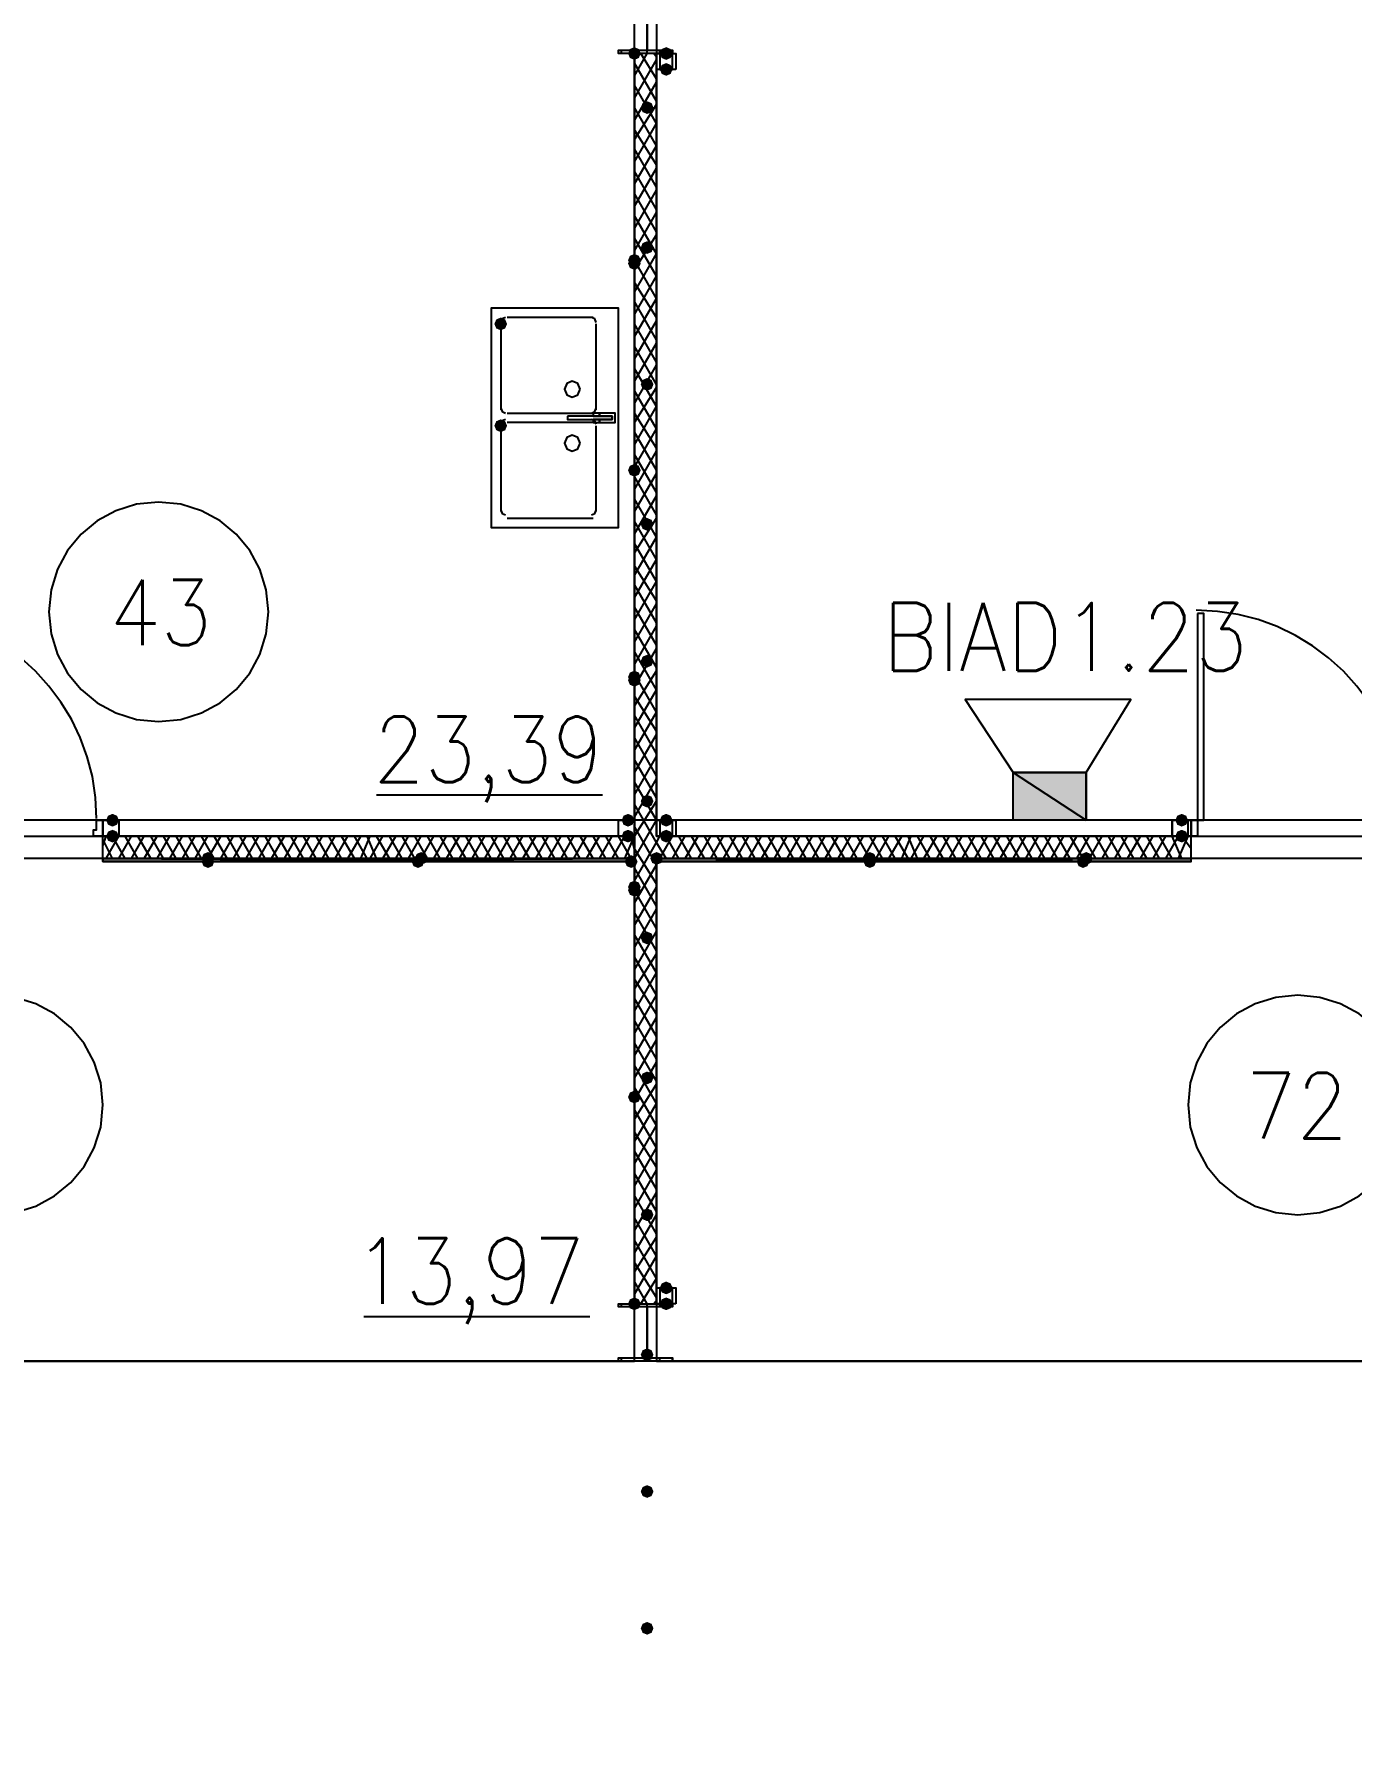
# Model space of a CAD drawing. Header units: millimetres. Extents: x 0 to 420, y 0 to 297.
# Drawn here: x 265.15 to 282.68, y 162.6 to 185.5 of the extents above; entities that cross this region are included whole.
import ezdxf

# ---------------------------------------------------------------- set-up
doc = ezdxf.new("R2010")
doc.units = ezdxf.units.MM
doc.layers.get('0').update_dxf_attribs({"linetype": 'CONTINUOUS'})
doc.styles.get("Standard").update_dxf_attribs({"font": 'STANDARD'})

msp = doc.modelspace()

# ---------------------------------------------------------------- hatches: boundary and pattern name
at = {"true_color": 0x0000fe}
for points in [[(273.219333, 185.250667), (273.194462, 185.190871), (273.134667, 185.166), (273.074871, 185.190871), (273.05, 185.250667), (273.074871, 185.310462), (273.134667, 185.335333), (273.194462, 185.310463)], [(273.219333, 182.499), (273.194462, 182.439204), (273.134667, 182.414333), (273.074871, 182.439204), (273.05, 182.499), (273.074871, 182.558796), (273.134667, 182.583667), (273.194462, 182.558796)], [(273.219333, 182.456667), (273.194462, 182.396871), (273.134667, 182.372), (273.074871, 182.396871), (273.05, 182.456667), (273.074871, 182.516462), (273.134667, 182.541333), (273.194462, 182.516463)], [(273.219333, 179.705), (273.194462, 179.645204), (273.134667, 179.620333), (273.074871, 179.645204), (273.05, 179.705), (273.074871, 179.764796), (273.134667, 179.789667), (273.194462, 179.764796)], [(273.219333, 179.705), (273.194462, 179.645204), (273.134667, 179.620333), (273.074871, 179.645204), (273.05, 179.705), (273.074871, 179.764796), (273.134667, 179.789667), (273.194462, 179.764796)], [(273.219333, 176.953333), (273.194462, 176.893537), (273.134667, 176.868667), (273.074871, 176.893537), (273.05, 176.953333), (273.074871, 177.013129), (273.134667, 177.038), (273.194462, 177.013129)], [(273.219333, 176.911), (273.194462, 176.851204), (273.134667, 176.826333), (273.074871, 176.851204), (273.05, 176.911), (273.074871, 176.970796), (273.134667, 176.995667), (273.194462, 176.970796)], [(267.546667, 174.540333), (267.521796, 174.480537), (267.462, 174.455667), (267.402204, 174.480537), (267.377333, 174.540333), (267.402204, 174.600129), (267.462, 174.625), (267.521796, 174.600129)], [(267.546667, 174.498), (267.521796, 174.438204), (267.462, 174.413333), (267.402204, 174.438204), (267.377333, 174.498), (267.402204, 174.557796), (267.462, 174.582667), (267.521796, 174.557796)], [(270.340667, 174.498), (270.315796, 174.438204), (270.256, 174.413333), (270.196204, 174.438204), (270.171333, 174.498), (270.196204, 174.557796), (270.256, 174.582667), (270.315796, 174.557796)], [(270.383, 174.540333), (270.358129, 174.480537), (270.298333, 174.455667), (270.238538, 174.480537), (270.213667, 174.540333), (270.238537, 174.600129), (270.298333, 174.625), (270.358129, 174.600129)], [(273.177, 174.498), (273.152129, 174.438204), (273.092333, 174.413333), (273.032537, 174.438204), (273.007667, 174.498), (273.032537, 174.557796), (273.092333, 174.582667), (273.152129, 174.557796)], [(273.177, 174.498), (273.152129, 174.438204), (273.092333, 174.413333), (273.032537, 174.438204), (273.007667, 174.498), (273.032537, 174.557796), (273.092333, 174.582667), (273.152129, 174.557796)], [(273.515667, 174.540333), (273.490796, 174.480537), (273.431, 174.455667), (273.371204, 174.480537), (273.346333, 174.540333), (273.371204, 174.600129), (273.431, 174.625), (273.490796, 174.600129)], [(273.515667, 174.540333), (273.490796, 174.480537), (273.431, 174.455667), (273.371204, 174.480537), (273.346333, 174.540333), (273.371204, 174.600129), (273.431, 174.625), (273.490796, 174.600129)], [(276.352, 174.540333), (276.327129, 174.480537), (276.267333, 174.455667), (276.207538, 174.480537), (276.182667, 174.540333), (276.207537, 174.600129), (276.267333, 174.625), (276.327129, 174.600129)], [(276.352, 174.498), (276.327129, 174.438204), (276.267333, 174.413333), (276.207538, 174.438204), (276.182667, 174.498), (276.207537, 174.557796), (276.267333, 174.582667), (276.327129, 174.557796)], [(279.188333, 174.498), (279.163462, 174.438204), (279.103667, 174.413333), (279.043871, 174.438204), (279.019, 174.498), (279.043871, 174.557796), (279.103667, 174.582667), (279.163462, 174.557796)], [(279.230667, 174.540333), (279.205796, 174.480537), (279.146, 174.455667), (279.086204, 174.480537), (279.061333, 174.540333), (279.086204, 174.600129), (279.146, 174.625), (279.205796, 174.600129)], [(273.219333, 174.159333), (273.194462, 174.099538), (273.134667, 174.074667), (273.074871, 174.099538), (273.05, 174.159333), (273.074871, 174.219129), (273.134667, 174.244), (273.194462, 174.219129)], [(273.219333, 174.117), (273.194462, 174.057204), (273.134667, 174.032333), (273.074871, 174.057204), (273.05, 174.117), (273.074871, 174.176796), (273.134667, 174.201667), (273.194462, 174.176796)], [(273.219333, 171.365333), (273.194462, 171.305537), (273.134667, 171.280667), (273.074871, 171.305537), (273.05, 171.365333), (273.074871, 171.425129), (273.134667, 171.45), (273.194462, 171.425129)], [(273.219333, 171.365333), (273.194462, 171.305537), (273.134667, 171.280667), (273.074871, 171.305537), (273.05, 171.365333), (273.074871, 171.425129), (273.134667, 171.45), (273.194462, 171.425129)], [(273.219333, 168.613667), (273.194462, 168.553871), (273.134667, 168.529), (273.074871, 168.553871), (273.05, 168.613667), (273.074871, 168.673462), (273.134667, 168.698333), (273.194462, 168.673463)], [(273.219333, 168.613667), (273.194462, 168.553871), (273.134667, 168.529), (273.074871, 168.553871), (273.05, 168.613667), (273.074871, 168.673462), (273.134667, 168.698333), (273.194462, 168.673463)]]:
    msp.add_hatch(color=0, dxfattribs=at).paths.add_polyline_path(points, flags=0)
at = {"true_color": 0x000007}
for points in [[(273.642667, 185.250667), (273.617796, 185.190871), (273.558, 185.166), (273.498204, 185.190871), (273.473333, 185.250667), (273.498204, 185.310462), (273.558, 185.335333), (273.617796, 185.310463)], [(273.642667, 185.039), (273.617796, 184.979204), (273.558, 184.954333), (273.498204, 184.979204), (273.473333, 185.039), (273.498204, 185.098796), (273.558, 185.123667), (273.617796, 185.098796)], [(273.388667, 184.531), (273.363796, 184.471204), (273.304, 184.446333), (273.244204, 184.471204), (273.219333, 184.531), (273.244204, 184.590796), (273.304, 184.615667), (273.363796, 184.590796)], [(273.388667, 182.668333), (273.363796, 182.608537), (273.304, 182.583667), (273.244204, 182.608537), (273.219333, 182.668333), (273.244204, 182.728129), (273.304, 182.753), (273.363796, 182.728129)], [(271.441333, 181.652333), (271.416462, 181.592537), (271.356667, 181.567667), (271.296871, 181.592537), (271.272, 181.652333), (271.296871, 181.712129), (271.356667, 181.737), (271.416462, 181.712129)], [(273.388667, 180.848), (273.363796, 180.788204), (273.304, 180.763333), (273.244204, 180.788204), (273.219333, 180.848), (273.244204, 180.907796), (273.304, 180.932667), (273.363796, 180.907796)], [(271.441333, 180.297667), (271.416462, 180.237871), (271.356667, 180.213), (271.296871, 180.237871), (271.272, 180.297667), (271.296871, 180.357462), (271.356667, 180.382333), (271.416462, 180.357463)], [(273.388667, 178.985333), (273.363796, 178.925537), (273.304, 178.900667), (273.244204, 178.925537), (273.219333, 178.985333), (273.244204, 179.045129), (273.304, 179.07), (273.363796, 179.045129)], [(273.388667, 177.165), (273.363796, 177.105204), (273.304, 177.080333), (273.244204, 177.105204), (273.219333, 177.165), (273.244204, 177.224796), (273.304, 177.249667), (273.363796, 177.224796)], [(273.388667, 175.302333), (273.363796, 175.242537), (273.304, 175.217667), (273.244204, 175.242537), (273.219333, 175.302333), (273.244204, 175.362129), (273.304, 175.387), (273.363796, 175.362129)], [(266.276667, 175.048333), (266.251796, 174.988537), (266.192, 174.963667), (266.132204, 174.988537), (266.107333, 175.048333), (266.132204, 175.108129), (266.192, 175.133), (266.251796, 175.108129)], [(273.134667, 175.048333), (273.109796, 174.988537), (273.05, 174.963667), (272.990204, 174.988537), (272.965333, 175.048333), (272.990204, 175.108129), (273.05, 175.133), (273.109796, 175.108129)], [(273.642667, 175.048333), (273.617796, 174.988537), (273.558, 174.963667), (273.498204, 174.988537), (273.473333, 175.048333), (273.498204, 175.108129), (273.558, 175.133), (273.617796, 175.108129)], [(280.500667, 175.048333), (280.475796, 174.988537), (280.416, 174.963667), (280.356204, 174.988537), (280.331333, 175.048333), (280.356204, 175.108129), (280.416, 175.133), (280.475796, 175.108129)], [(266.276667, 174.836667), (266.251796, 174.776871), (266.192, 174.752), (266.132204, 174.776871), (266.107333, 174.836667), (266.132204, 174.896462), (266.192, 174.921333), (266.251796, 174.896463)], [(273.134667, 174.836667), (273.109796, 174.776871), (273.05, 174.752), (272.990204, 174.776871), (272.965333, 174.836667), (272.990204, 174.896462), (273.05, 174.921333), (273.109796, 174.896463)], [(273.642667, 174.836667), (273.617796, 174.776871), (273.558, 174.752), (273.498204, 174.776871), (273.473333, 174.836667), (273.498204, 174.896462), (273.558, 174.921333), (273.617796, 174.896463)], [(280.500667, 174.836667), (280.475796, 174.776871), (280.416, 174.752), (280.356204, 174.776871), (280.331333, 174.836667), (280.356204, 174.896462), (280.416, 174.921333), (280.475796, 174.896463)], [(273.388667, 173.482), (273.363796, 173.422204), (273.304, 173.397333), (273.244204, 173.422204), (273.219333, 173.482), (273.244204, 173.541796), (273.304, 173.566667), (273.363796, 173.541796)], [(273.388667, 171.619333), (273.363796, 171.559537), (273.304, 171.534667), (273.244204, 171.559537), (273.219333, 171.619333), (273.244204, 171.679129), (273.304, 171.704), (273.363796, 171.679129)], [(273.388667, 169.799), (273.363796, 169.739204), (273.304, 169.714333), (273.244204, 169.739204), (273.219333, 169.799), (273.244204, 169.858796), (273.304, 169.883667), (273.363796, 169.858796)], [(273.642667, 168.825333), (273.617796, 168.765537), (273.558, 168.740667), (273.498204, 168.765537), (273.473333, 168.825333), (273.498204, 168.885129), (273.558, 168.91), (273.617796, 168.885129)], [(273.642667, 168.613667), (273.617796, 168.553871), (273.558, 168.529), (273.498204, 168.553871), (273.473333, 168.613667), (273.498204, 168.673462), (273.558, 168.698333), (273.617796, 168.673463)], [(273.388667, 167.936333), (273.363796, 167.876537), (273.304, 167.851667), (273.244204, 167.876537), (273.219333, 167.936333), (273.244204, 167.996129), (273.304, 168.021), (273.363796, 167.996129)], [(273.388667, 166.116), (273.363796, 166.056204), (273.304, 166.031333), (273.244204, 166.056204), (273.219333, 166.116), (273.244204, 166.175796), (273.304, 166.200667), (273.363796, 166.175796)], [(273.388667, 164.295667), (273.363796, 164.235871), (273.304, 164.211), (273.244204, 164.235871), (273.219333, 164.295667), (273.244204, 164.355462), (273.304, 164.380333), (273.363796, 164.355463)]]:
    msp.add_hatch(color=0, dxfattribs=at).paths.add_polyline_path(points, flags=0)
h = msp.add_hatch(color=0, dxfattribs=at)
h.paths.add_polyline_path([(273.134667, 185.250667), (273.134667, 168.613667)], flags=0)
h.paths.add_polyline_path([(273.134667, 168.613667), (273.134667, 185.250667)], flags=0)
at = {"true_color": 0x000052}
h = msp.add_hatch(color=0, dxfattribs=at)
h.paths.add_polyline_path([(279.146001, 175.683333), (278.172334, 175.683333), (279.146001, 175.048333)], flags=0)
h.paths.add_polyline_path([(278.172334, 175.683333), (279.146001, 175.048333), (278.172334, 175.048333)], flags=0)
at = {"true_color": 0x000007}
h = msp.add_hatch(color=0, dxfattribs=at)
h.paths.add_polyline_path([(273.092333, 174.540333), (266.065, 174.540333), (273.092333, 174.498)], flags=0)
h.paths.add_polyline_path([(266.065, 174.540333), (273.092333, 174.498), (266.065, 174.498)], flags=0)
h = msp.add_hatch(color=0, dxfattribs=at)
h.paths.add_polyline_path([(280.543, 174.540333), (273.431, 174.540333), (280.543, 174.498)], flags=0)
h.paths.add_polyline_path([(273.431, 174.540333), (280.543, 174.498), (273.431, 174.498)], flags=0)

# ---------------------------------------------------------------- linework, layer by layer
at = {"color": 0, "true_color": 0x000005}
msp.add_lwpolyline([(227.711001, 149.817666), (250.909667, 149.817666), (250.909667, 138.175999), (252.899334, 138.175999), (252.899334, 138.133666), (252.899334, 138.175999), (256.159001, 138.175999), (256.159001, 149.817666), (373.168334, 149.817666), (373.168334, 175.048333), (260.773334, 175.048333), (255.100667, 175.048333), (255.100667, 153.966333), (254.889001, 153.966333), (254.592667, 153.966333), (254.592667, 186.393666), (253.830667, 186.393666), (238.633001, 186.393666), (238.633001, 175.048333), (226.737334, 175.048333), (122.343335, 175.048333)], dxfattribs=at)
at = {"color": 0, "true_color": 0x000007}
for points in [[(255.524, 174.836667), (273.134667, 174.836667), (273.134667, 185.970333), (255.524, 185.970333)], [(273.642667, 185.250667), (272.923, 185.250667), (272.923, 185.293), (273.304, 185.293), (273.304, 185.928), (272.923, 185.928), (272.923, 185.970333), (273.642667, 185.970333), (273.642667, 185.928), (273.304, 185.928), (273.304, 185.293), (273.642667, 185.293)], [(290.533667, 185.970333), (273.431, 185.970333), (273.431, 174.836667), (290.533667, 174.836667)], [(273.134667, 185.250667), (273.134667, 168.613667)], [(273.134667, 168.613667), (273.134667, 185.250667)], [(273.134667, 185.250667), (273.134667, 168.613667)], [(273.134667, 185.250667), (273.134667, 168.613667)], [(273.685, 185.039), (273.431, 185.039), (273.431, 185.250667), (273.685, 185.250667)], [(273.642667, 185.039), (273.642667, 185.250667), (273.473333, 185.250667), (273.473333, 185.039)], [(271.229667, 181.821667), (271.229667, 178.985333), (271.229667, 178.943), (271.272, 178.943), (272.880667, 178.943), (272.923, 178.943), (272.923, 178.985333), (272.923, 181.821667), (272.923, 181.864), (272.880667, 181.864), (271.272, 181.864), (271.229667, 181.864)], [(272.415, 180.7845), (272.384007, 180.85934), (272.309167, 180.890333), (272.234327, 180.85934), (272.203333, 180.7845), (272.234327, 180.70966), (272.309167, 180.678667), (272.384007, 180.70966)], [(272.245667, 180.424667), (272.245667, 180.382333), (272.838333, 180.382333), (272.838333, 180.424667)], [(272.584333, 180.467), (272.584333, 180.424667), (272.669, 180.424667), (272.669, 180.467)], [(272.584333, 180.34), (272.669, 180.34), (272.669, 180.382333), (272.584333, 180.382333)], [(272.669, 180.467), (272.669, 180.424667), (272.838333, 180.424667), (272.838333, 180.382333), (272.669, 180.382333), (272.669, 180.34), (272.880667, 180.34), (272.880667, 180.467)], [(272.415, 180.064833), (272.384007, 180.139673), (272.309167, 180.170667), (272.234327, 180.139673), (272.203333, 180.064833), (272.234327, 179.989993), (272.309167, 179.959), (272.384007, 179.989993)], [(280.627667, 177.8), (280.627667, 175.048333), (280.712333, 175.048333), (280.712333, 177.8)], [(265.938, 174.836667), (265.938, 174.921333), (265.980333, 174.921333), (265.980333, 175.048333), (266.065, 175.048333), (266.065, 174.836667)], [(266.276667, 174.836667), (266.065, 174.836667), (266.065, 175.048333), (266.276667, 175.048333), (266.276667, 174.836667), (266.065, 174.836667), (266.065, 175.048333), (266.276667, 175.048333)], [(273.134667, 174.836667), (272.923, 174.836667), (272.923, 175.048333), (273.134667, 175.048333), (273.134667, 174.836667), (272.923, 174.836667), (272.923, 175.048333), (273.134667, 175.048333)], [(273.685, 174.836667), (273.431, 174.836667), (273.431, 175.048333), (273.685, 175.048333)], [(273.642667, 174.836667), (273.642667, 175.048333), (273.473333, 175.048333), (273.473333, 174.836667)], [(280.543, 174.836667), (280.289, 174.836667), (280.289, 175.048333), (280.543, 175.048333)], [(280.500667, 174.836667), (280.500667, 175.048333), (280.289, 175.048333), (280.289, 174.836667)], [(280.543, 174.836667), (280.543, 175.048333), (280.627667, 175.048333), (280.627667, 174.921333), (280.627667, 174.836667)], [(273.092333, 174.540333), (266.065, 174.540333), (273.092333, 174.498)], [(266.065, 174.540333), (273.092333, 174.498), (266.065, 174.498)], [(266.065, 174.498), (266.065, 174.540333), (273.092333, 174.540333), (273.092333, 174.498), (266.065, 174.498), (273.092333, 174.498), (273.092333, 174.540333), (266.065, 174.540333)], [(280.543, 174.540333), (273.431, 174.540333), (280.543, 174.498)], [(273.431, 174.540333), (280.543, 174.498), (273.431, 174.498)], [(280.543, 174.540333), (273.431, 174.540333), (273.431, 174.498), (280.543, 174.498)], [(280.543, 174.540333), (273.431, 174.540333), (273.431, 174.498), (280.543, 174.498)], [(273.685, 168.613667), (273.431, 168.613667), (273.431, 168.825333), (273.685, 168.825333)], [(273.642667, 168.613667), (273.642667, 168.825333), (273.473333, 168.825333), (273.473333, 168.613667)], [(273.642667, 167.851667), (272.923, 167.851667), (272.923, 167.894), (273.304, 167.894), (273.304, 168.571333), (272.923, 168.571333), (272.923, 168.613667), (273.642667, 168.613667), (273.642667, 168.571333), (273.304, 168.571333), (273.304, 167.894), (273.642667, 167.894)]]:
    msp.add_lwpolyline(points, close=True, dxfattribs=at)
for points in [[(273.304, 185.250667), (273.304, 185.970333)], [(272.965333, 185.250667), (272.965333, 185.293)], [(273.134667, 185.250667), (273.134667, 185.293)], [(273.473333, 185.250667), (273.473333, 185.293)], [(273.642667, 185.250667), (273.642667, 185.293)], [(273.134667, 185.250667), (273.177, 185.250667)], [(273.134667, 184.954333), (273.304, 185.250667)], [(273.134667, 185.250667), (273.134667, 168.613667), (273.134667, 185.250667), (273.134667, 168.613667)], [(273.431, 174.836667), (273.431, 185.250667), (273.134667, 185.250667), (273.134667, 174.836667)], [(273.134667, 184.658), (273.431, 185.166)], [(273.431, 184.615667), (273.134667, 185.123667)], [(273.431, 184.912), (273.219333, 185.250667)], [(273.431, 185.208333), (273.388667, 185.250667)], [(273.134667, 184.361667), (273.431, 184.869667)], [(273.431, 184.319333), (273.134667, 184.827333)], [(273.134667, 184.107667), (273.431, 184.573333)], [(273.431, 184.023), (273.134667, 184.531)], [(273.134667, 183.811333), (273.431, 184.319333)], [(273.431, 183.769), (273.134667, 184.234667)], [(273.134667, 183.515), (273.431, 184.023)], [(273.431, 183.472667), (273.134667, 183.980667)], [(273.134667, 183.218667), (273.431, 183.726667)], [(273.431, 183.176333), (273.134667, 183.684333)], [(273.134667, 182.922333), (273.431, 183.430333)], [(273.431, 182.88), (273.134667, 183.388)], [(273.134667, 182.626), (273.431, 183.134)], [(273.431, 182.583667), (273.134667, 183.091667)], [(273.134667, 182.372), (273.431, 182.837667)], [(273.431, 182.287333), (273.134667, 182.795333)], [(273.134667, 182.075667), (273.431, 182.583667)], [(273.431, 181.991), (273.134667, 182.499)], [(273.134667, 181.779333), (273.431, 182.287333)], [(273.431, 181.737), (273.134667, 182.202667)], [(273.134667, 181.483), (273.431, 181.991)], [(273.431, 181.440667), (273.134667, 181.948667)], [(271.420167, 181.737), (271.375272, 181.718394), (271.356667, 181.6735)], [(271.356667, 181.652333), (271.356667, 180.509333)], [(272.584333, 181.737), (271.441333, 181.737)], [(272.626667, 181.6735), (272.608061, 181.718394), (272.563167, 181.737)], [(272.626667, 180.509333), (272.626667, 181.652333)], [(273.134667, 181.186667), (273.431, 181.694667)], [(273.431, 181.144333), (273.134667, 181.652333)], [(273.134667, 180.890333), (273.431, 181.398333)], [(273.431, 180.848), (273.134667, 181.356)], [(273.134667, 180.594), (273.431, 181.102)], [(273.431, 180.551667), (273.134667, 181.059667)], [(273.134667, 180.34), (273.431, 180.805667)], [(273.431, 180.255333), (273.134667, 180.763333)], [(271.356667, 180.5305), (271.375272, 180.485605), (271.420167, 180.467)], [(272.563167, 180.467), (272.608061, 180.485605), (272.626667, 180.5305)], [(273.134667, 180.043667), (273.431, 180.551667)], [(271.420167, 180.382333), (271.375272, 180.363728), (271.356667, 180.318833)], [(271.356667, 180.297667), (271.356667, 179.154667)], [(271.441333, 180.467), (272.584333, 180.467)], [(272.584333, 180.34), (271.441333, 180.34)], [(272.626667, 180.318833), (272.608061, 180.363728), (272.563167, 180.382333)], [(272.626667, 179.154667), (272.626667, 180.297667)], [(273.431, 180.001333), (273.134667, 180.467)], [(273.134667, 179.747333), (273.431, 180.255333)], [(273.431, 179.705), (273.134667, 180.213)], [(273.134667, 179.451), (273.431, 179.959)], [(273.431, 179.408667), (273.134667, 179.916667)], [(273.134667, 179.154667), (273.431, 179.662667)], [(273.431, 179.112333), (273.134667, 179.620333)], [(273.134667, 178.858333), (273.431, 179.366333)], [(268.266333, 177.821167), (268.236661, 178.11551), (268.151561, 178.389662), (268.016905, 178.637749), (267.838566, 178.853899), (267.622416, 179.032238), (267.374329, 179.166894), (267.100177, 179.251995), (266.805833, 179.281667), (266.51149, 179.251995), (266.237338, 179.166894), (265.989251, 179.032238), (265.773101, 178.853899), (265.594762, 178.637749), (265.460106, 178.389662), (265.375005, 178.11551), (265.345333, 177.821167)], [(271.356667, 179.175833), (271.375272, 179.130939), (271.420167, 179.112333)], [(272.563167, 179.112333), (272.608061, 179.130939), (272.626667, 179.175833)], [(273.431, 178.816), (273.134667, 179.324)], [(271.441333, 179.07), (272.584333, 179.07)], [(273.134667, 178.604333), (273.431, 179.07)], [(273.431, 178.519667), (273.134667, 179.027667)], [(273.134667, 178.308), (273.431, 178.816)], [(273.431, 178.223333), (273.134667, 178.731333)], [(273.134667, 178.011667), (273.431, 178.519667)], [(273.431, 177.969333), (273.134667, 178.435)], [(273.134667, 177.715333), (273.431, 178.223333)], [(273.431, 177.673), (273.134667, 178.181)], [(265.980333, 175.0695), (265.966018, 175.353009), (265.924, 175.628327), (265.855674, 175.894061), (265.762432, 176.148818), (265.64567, 176.391204), (265.506781, 176.619824), (265.347158, 176.833286), (265.168195, 177.030195), (264.971286, 177.209158), (264.757824, 177.368781), (264.529204, 177.50767), (264.286818, 177.624432), (264.032061, 177.717674), (263.766327, 177.786), (263.491009, 177.828018), (263.2075, 177.842333)], [(265.345333, 177.821167), (265.375005, 177.526823), (265.460106, 177.252671), (265.594762, 177.004584), (265.773101, 176.788434), (265.989251, 176.610095), (266.237338, 176.475439), (266.51149, 176.390339), (266.805833, 176.360667), (267.100177, 176.390339), (267.374329, 176.475439), (267.622416, 176.610095), (267.838566, 176.788434), (268.016905, 177.004584), (268.151561, 177.252671), (268.236661, 177.526823), (268.266333, 177.821167)], [(273.134667, 177.419), (273.431, 177.927)], [(273.431, 177.376667), (273.134667, 177.884667)], [(283.379333, 175.0695), (283.365018, 175.353009), (283.323, 175.628327), (283.254674, 175.894061), (283.161432, 176.148818), (283.04467, 176.391204), (282.905781, 176.619824), (282.746158, 176.833286), (282.567195, 177.030195), (282.370286, 177.209158), (282.156824, 177.368781), (281.928204, 177.50767), (281.685818, 177.624432), (281.431061, 177.717674), (281.165327, 177.786), (280.890009, 177.828018), (280.6065, 177.842333)], [(273.134667, 177.122667), (273.431, 177.630667)], [(273.431, 177.080333), (273.134667, 177.588333)], [(273.134667, 176.826333), (273.431, 177.334333)], [(273.431, 176.784), (273.134667, 177.292)], [(273.134667, 176.572333), (273.431, 177.038)], [(273.431, 176.487667), (273.134667, 176.995667)], [(273.134667, 176.276), (273.431, 176.784)], [(273.431, 176.233667), (273.134667, 176.699333)], [(273.134667, 175.979667), (273.431, 176.487667)], [(273.431, 175.937333), (273.134667, 176.445333)], [(273.134667, 175.683333), (273.431, 176.191333)], [(273.431, 175.641), (273.134667, 176.149)], [(273.134667, 175.387), (273.431, 175.895)], [(273.431, 175.344667), (273.134667, 175.852667)], [(273.134667, 175.090667), (273.431, 175.598667)], [(273.431, 175.048333), (273.134667, 175.556333)], [(269.705667, 175.387), (272.711333, 175.387)], [(273.134667, 174.836667), (273.431, 175.302333)], [(273.431, 174.752), (273.134667, 175.26)], [(266.065, 174.921333), (266.065, 175.048333), (264.583333, 175.048333)], [(273.134667, 174.540333), (273.431, 175.048333)], [(281.982333, 175.048333), (280.543, 175.048333), (280.543, 174.921333)], [(283.464, 174.921333), (283.464, 175.048333), (281.982333, 175.048333)], [(264.583333, 174.836667), (266.065, 174.836667), (266.065, 174.921333)], [(266.065, 174.709667), (266.107333, 174.836667)], [(266.065, 174.540333), (266.065, 174.836667)], [(266.065, 174.540333), (266.065, 174.836667)], [(273.134667, 174.836667), (266.065, 174.836667)], [(266.192, 174.540333), (266.065, 174.794333)], [(266.107333, 174.540333), (266.276667, 174.836667)], [(266.361333, 174.540333), (266.192, 174.836667)], [(266.276667, 174.540333), (266.446, 174.836667)], [(266.530667, 174.540333), (266.361333, 174.836667)], [(266.446, 174.540333), (266.615333, 174.836667)], [(266.7, 174.540333), (266.530667, 174.836667)], [(266.615333, 174.540333), (266.784667, 174.836667)], [(266.869333, 174.540333), (266.7, 174.836667)], [(266.784667, 174.540333), (266.954, 174.836667)], [(267.038667, 174.540333), (266.869333, 174.836667)], [(266.954, 174.540333), (267.123333, 174.836667)], [(267.208, 174.540333), (267.038667, 174.836667)], [(267.123333, 174.540333), (267.292667, 174.836667)], [(267.377333, 174.540333), (267.208, 174.836667)], [(267.292667, 174.540333), (267.462, 174.836667)], [(267.546667, 174.540333), (267.377333, 174.836667)], [(267.462, 174.540333), (267.631333, 174.836667)], [(267.716, 174.540333), (267.546667, 174.836667)], [(267.631333, 174.540333), (267.800667, 174.836667)], [(267.885333, 174.540333), (267.716, 174.836667)], [(267.800667, 174.540333), (267.97, 174.836667)], [(268.054667, 174.540333), (267.885333, 174.836667)], [(267.97, 174.540333), (268.139333, 174.836667)], [(268.224, 174.540333), (268.054667, 174.836667)], [(268.139333, 174.540333), (268.308667, 174.836667)], [(268.393333, 174.540333), (268.224, 174.836667)], [(268.308667, 174.540333), (268.478, 174.836667)], [(268.562667, 174.540333), (268.393333, 174.836667)], [(268.478, 174.540333), (268.647333, 174.836667)], [(268.732, 174.540333), (268.562667, 174.836667)], [(268.647333, 174.540333), (268.816667, 174.836667)], [(268.901333, 174.540333), (268.732, 174.836667)], [(268.816667, 174.540333), (268.986, 174.836667)], [(269.070667, 174.540333), (268.901333, 174.836667)], [(268.986, 174.540333), (269.155333, 174.836667)], [(269.24, 174.540333), (269.070667, 174.836667)], [(269.155333, 174.540333), (269.324667, 174.836667)], [(269.409333, 174.540333), (269.24, 174.836667)], [(269.324667, 174.540333), (269.494, 174.836667)], [(269.578667, 174.540333), (269.409333, 174.836667)], [(269.494, 174.540333), (269.621, 174.836667)], [(269.705667, 174.540333), (269.578667, 174.836667)], [(269.621, 174.540333), (269.790333, 174.836667)], [(269.875, 174.540333), (269.705667, 174.836667)], [(269.790333, 174.540333), (269.959667, 174.836667)], [(270.044333, 174.540333), (269.875, 174.836667)], [(269.959667, 174.540333), (270.129, 174.836667)], [(270.213667, 174.540333), (270.044333, 174.836667)], [(270.129, 174.540333), (270.298333, 174.836667)], [(270.383, 174.540333), (270.213667, 174.836667)], [(270.298333, 174.540333), (270.467667, 174.836667)], [(270.552333, 174.540333), (270.383, 174.836667)], [(270.467667, 174.540333), (270.637, 174.836667)], [(270.721667, 174.540333), (270.552333, 174.836667)], [(270.637, 174.540333), (270.806333, 174.836667)], [(270.891, 174.540333), (270.721667, 174.836667)], [(270.806333, 174.540333), (270.975667, 174.836667)], [(271.060333, 174.540333), (270.891, 174.836667)], [(270.975667, 174.540333), (271.145, 174.836667)], [(271.229667, 174.540333), (271.060333, 174.836667)], [(271.145, 174.540333), (271.314333, 174.836667)], [(271.399, 174.540333), (271.229667, 174.836667)], [(271.314333, 174.540333), (271.483667, 174.836667)], [(271.568333, 174.540333), (271.399, 174.836667)], [(271.483667, 174.540333), (271.653, 174.836667)], [(271.737667, 174.540333), (271.568333, 174.836667)], [(271.653, 174.540333), (271.822333, 174.836667)], [(271.907, 174.540333), (271.737667, 174.836667)], [(271.822333, 174.540333), (271.991667, 174.836667)], [(272.076333, 174.540333), (271.907, 174.836667)], [(271.991667, 174.540333), (272.161, 174.836667)], [(272.245667, 174.540333), (272.076333, 174.836667)], [(272.161, 174.540333), (272.330333, 174.836667)], [(272.415, 174.540333), (272.245667, 174.836667)], [(272.330333, 174.540333), (272.499667, 174.836667)], [(272.584333, 174.540333), (272.415, 174.836667)], [(272.499667, 174.540333), (272.669, 174.836667)], [(272.753667, 174.540333), (272.584333, 174.836667)], [(272.669, 174.540333), (272.838333, 174.836667)], [(272.923, 174.540333), (272.753667, 174.836667)], [(272.838333, 174.540333), (273.007667, 174.836667)], [(273.092333, 174.540333), (272.923, 174.836667)], [(273.007667, 174.540333), (273.134667, 174.836667)], [(273.134667, 174.667333), (273.092333, 174.836667)], [(273.431, 174.455667), (273.134667, 174.963667)], [(273.134667, 174.244), (273.431, 174.752)], [(273.431, 174.752), (273.473333, 174.836667)], [(280.543, 174.836667), (273.431, 174.836667)], [(273.558, 174.540333), (273.431, 174.752)], [(273.473333, 174.540333), (273.642667, 174.836667)], [(273.727333, 174.540333), (273.558, 174.836667)], [(273.642667, 174.540333), (273.812, 174.836667)], [(273.896667, 174.540333), (273.727333, 174.836667)], [(273.812, 174.540333), (273.981333, 174.836667)], [(274.066, 174.540333), (273.896667, 174.836667)], [(273.981333, 174.540333), (274.150667, 174.836667)], [(274.235333, 174.540333), (274.066, 174.836667)], [(274.150667, 174.540333), (274.32, 174.836667)], [(274.404667, 174.540333), (274.235333, 174.836667)], [(274.32, 174.540333), (274.489333, 174.836667)], [(274.574, 174.540333), (274.404667, 174.836667)], [(274.489333, 174.540333), (274.658667, 174.836667)], [(274.743333, 174.540333), (274.574, 174.836667)], [(274.658667, 174.540333), (274.828, 174.836667)], [(274.912667, 174.540333), (274.743333, 174.836667)], [(274.828, 174.540333), (274.997333, 174.836667)], [(275.082, 174.540333), (274.912667, 174.836667)], [(274.997333, 174.540333), (275.166667, 174.836667)], [(275.251333, 174.540333), (275.082, 174.836667)], [(275.166667, 174.540333), (275.336, 174.836667)], [(275.420667, 174.540333), (275.251333, 174.836667)], [(275.336, 174.540333), (275.505333, 174.836667)], [(275.59, 174.540333), (275.420667, 174.836667)], [(275.505333, 174.540333), (275.674667, 174.836667)], [(275.759333, 174.540333), (275.59, 174.836667)], [(275.674667, 174.540333), (275.844, 174.836667)], [(275.928667, 174.540333), (275.759333, 174.836667)], [(275.844, 174.540333), (276.013333, 174.836667)], [(276.098, 174.540333), (275.928667, 174.836667)], [(276.013333, 174.540333), (276.182667, 174.836667)], [(276.267333, 174.540333), (276.098, 174.836667)], [(276.182667, 174.540333), (276.352, 174.836667)], [(276.436667, 174.540333), (276.267333, 174.836667)], [(276.352, 174.540333), (276.521333, 174.836667)], [(276.606, 174.540333), (276.436667, 174.836667)], [(276.521333, 174.540333), (276.690667, 174.836667)], [(276.775333, 174.540333), (276.606, 174.836667)], [(276.690667, 174.540333), (276.817667, 174.836667)], [(276.902333, 174.540333), (276.775333, 174.836667)], [(276.817667, 174.540333), (276.987, 174.836667)], [(277.071667, 174.540333), (276.902333, 174.836667)], [(276.987, 174.540333), (277.156333, 174.836667)], [(277.241, 174.540333), (277.071667, 174.836667)], [(277.156333, 174.540333), (277.325667, 174.836667)], [(277.410333, 174.540333), (277.241, 174.836667)], [(277.325667, 174.540333), (277.495, 174.836667)], [(277.579667, 174.540333), (277.410333, 174.836667)], [(277.495, 174.540333), (277.664333, 174.836667)], [(277.749, 174.540333), (277.579667, 174.836667)], [(277.664333, 174.540333), (277.833667, 174.836667)], [(277.918333, 174.540333), (277.749, 174.836667)], [(277.833667, 174.540333), (278.003, 174.836667)], [(278.087667, 174.540333), (277.918333, 174.836667)], [(278.003, 174.540333), (278.172333, 174.836667)], [(278.257, 174.540333), (278.087667, 174.836667)], [(278.172333, 174.540333), (278.341667, 174.836667)], [(278.426333, 174.540333), (278.257, 174.836667)], [(278.341667, 174.540333), (278.511, 174.836667)], [(278.595667, 174.540333), (278.426333, 174.836667)], [(278.511, 174.540333), (278.680333, 174.836667)], [(278.765, 174.540333), (278.595667, 174.836667)], [(278.680333, 174.540333), (278.849667, 174.836667)], [(278.934333, 174.540333), (278.765, 174.836667)], [(278.849667, 174.540333), (279.019, 174.836667)], [(279.103667, 174.540333), (278.934333, 174.836667)], [(279.019, 174.540333), (279.188333, 174.836667)], [(279.273, 174.540333), (279.103667, 174.836667)], [(279.188333, 174.540333), (279.357667, 174.836667)], [(279.442333, 174.540333), (279.273, 174.836667)], [(279.357667, 174.540333), (279.527, 174.836667)], [(279.611667, 174.540333), (279.442333, 174.836667)], [(279.527, 174.540333), (279.696333, 174.836667)], [(279.781, 174.540333), (279.611667, 174.836667)], [(279.696333, 174.540333), (279.865667, 174.836667)], [(279.950333, 174.540333), (279.781, 174.836667)], [(279.865667, 174.540333), (280.035, 174.836667)], [(280.119667, 174.540333), (279.950333, 174.836667)], [(280.035, 174.540333), (280.204333, 174.836667)], [(280.289, 174.540333), (280.119667, 174.836667)], [(280.204333, 174.540333), (280.373667, 174.836667)], [(280.416, 174.540333), (280.289, 174.836667)], [(280.373667, 174.540333), (280.500667, 174.836667)], [(280.543, 174.667333), (280.416, 174.836667)], [(280.543, 174.921333), (280.543, 174.836667), (281.982333, 174.836667)], [(280.543, 174.540333), (280.543, 174.836667)], [(280.543, 174.540333), (280.543, 174.836667)], [(281.982333, 174.836667), (283.464, 174.836667), (283.464, 174.921333)], [(273.092333, 174.498), (266.065, 174.498), (273.092333, 174.540333), (266.065, 174.540333)], [(266.065, 174.540333), (273.134667, 174.540333)], [(273.431, 174.201667), (273.134667, 174.667333)], [(273.134667, 174.540333), (273.134667, 168.613667), (273.431, 168.613667)], [(280.543, 174.540333), (273.431, 174.540333), (280.543, 174.540333), (273.431, 174.498)], [(273.431, 174.540333), (280.543, 174.540333)], [(273.431, 168.613667), (273.431, 174.540333)], [(280.500667, 174.540333), (280.543, 174.540333)], [(273.134667, 173.947667), (273.431, 174.455667)], [(273.431, 173.905333), (273.134667, 174.413333)], [(273.134667, 173.651333), (273.431, 174.159333)], [(273.431, 173.609), (273.134667, 174.117)], [(273.134667, 173.355), (273.431, 173.863)], [(273.431, 173.312667), (273.134667, 173.820667)], [(273.134667, 173.058667), (273.431, 173.566667)], [(273.431, 173.016333), (273.134667, 173.524333)], [(273.134667, 172.804667), (273.431, 173.270333)], [(273.431, 172.72), (273.134667, 173.228)], [(273.134667, 172.508333), (273.431, 173.016333)], [(273.431, 172.466), (273.134667, 172.931667)], [(266.065, 171.2595), (266.035328, 171.553844), (265.950228, 171.827996), (265.815572, 172.076083), (265.637232, 172.292232), (265.421083, 172.470572), (265.172996, 172.605228), (264.898844, 172.690328), (264.6045, 172.72), (264.310156, 172.690328), (264.036004, 172.605228), (263.787917, 172.470572), (263.571768, 172.292232), (263.393428, 172.076083), (263.258772, 171.827996), (263.173672, 171.553844), (263.144, 171.2595)], [(273.134667, 172.212), (273.431, 172.72)], [(283.421667, 171.2595), (283.391995, 171.553844), (283.306894, 171.827996), (283.172238, 172.076083), (282.993899, 172.292232), (282.777749, 172.470572), (282.529662, 172.605228), (282.25551, 172.690328), (281.961167, 172.72), (281.666823, 172.690328), (281.392671, 172.605228), (281.144584, 172.470572), (280.928434, 172.292232), (280.750095, 172.076083), (280.615439, 171.827996), (280.530339, 171.553844), (280.500667, 171.2595)], [(273.431, 172.169667), (273.134667, 172.677667)], [(273.134667, 171.915667), (273.431, 172.423667)], [(273.431, 171.873333), (273.134667, 172.381333)], [(273.134667, 171.619333), (273.431, 172.127333)], [(273.431, 171.577), (273.134667, 172.085)], [(273.134667, 171.323), (273.431, 171.831)], [(273.431, 171.280667), (273.134667, 171.788667)], [(273.134667, 171.069), (273.431, 171.534667)], [(273.431, 170.984333), (273.134667, 171.492333)], [(263.144, 171.2595), (263.173672, 170.965156), (263.258772, 170.691004), (263.393428, 170.442917), (263.571768, 170.226768), (263.787917, 170.048428), (264.036004, 169.913772), (264.310156, 169.828672), (264.6045, 169.799), (264.898844, 169.828672), (265.172996, 169.913772), (265.421083, 170.048428), (265.637232, 170.226768), (265.815572, 170.442917), (265.950228, 170.691004), (266.035328, 170.965156), (266.065, 171.2595)], [(273.134667, 170.772667), (273.431, 171.280667)], [(273.431, 170.688), (273.134667, 171.196)], [(280.500667, 171.2595), (280.530339, 170.965156), (280.615439, 170.691004), (280.750095, 170.442917), (280.928434, 170.226768), (281.144584, 170.048428), (281.392671, 169.913772), (281.666823, 169.828672), (281.961167, 169.799), (282.25551, 169.828672), (282.529662, 169.913772), (282.777749, 170.048428), (282.993899, 170.226768), (283.172238, 170.442917), (283.306894, 170.691004), (283.391995, 170.965156), (283.421667, 171.2595)], [(273.134667, 170.476333), (273.431, 170.984333)], [(273.431, 170.434), (273.134667, 170.899667)], [(273.134667, 170.18), (273.431, 170.688)], [(273.431, 170.137667), (273.134667, 170.645667)], [(273.134667, 169.883667), (273.431, 170.391667)], [(273.431, 169.841333), (273.134667, 170.349333)], [(273.134667, 169.587333), (273.431, 170.095333)], [(273.431, 169.545), (273.134667, 170.053)], [(273.134667, 169.291), (273.431, 169.799)], [(273.431, 169.248667), (273.134667, 169.756667)], [(273.134667, 169.037), (273.431, 169.502667)], [(273.431, 168.952333), (273.134667, 169.460333)], [(273.134667, 168.740667), (273.431, 169.248667)], [(273.431, 168.698333), (273.134667, 169.164)], [(273.304, 168.613667), (273.134667, 168.91)], [(273.219333, 168.613667), (273.431, 168.952333)], [(272.965333, 168.571333), (272.965333, 168.613667)], [(273.177, 168.613667), (273.134667, 168.613667)], [(273.134667, 168.571333), (273.134667, 168.613667)], [(273.304, 167.851667), (273.304, 168.613667)], [(273.388667, 168.613667), (273.431, 168.656)], [(273.473333, 168.571333), (273.473333, 168.613667)], [(273.642667, 168.571333), (273.642667, 168.613667)], [(269.536333, 168.444333), (272.542, 168.444333)], [(272.965333, 167.851667), (272.965333, 167.894)], [(273.134667, 167.851667), (273.134667, 167.894)], [(273.473333, 167.851667), (273.473333, 167.894)], [(273.642667, 167.851667), (273.642667, 167.894)]]:
    msp.add_lwpolyline(points, dxfattribs=at)
at = {"color": 0, "true_color": 0x000052}
msp.add_lwpolyline([(279.146001, 175.683333), (279.146001, 175.048333), (278.172334, 175.048333), (278.172334, 175.683333), (279.146001, 175.683333), (279.738667, 176.656999), (277.537334, 176.656999), (278.172334, 175.683333)], dxfattribs=at)
for points in [[(279.146001, 175.683333), (278.172334, 175.683333), (279.146001, 175.048333)], [(278.172334, 175.683333), (279.146001, 175.048333), (278.172334, 175.048333)]]:
    msp.add_lwpolyline(points, close=True, dxfattribs=at)
at = {"color": 0, "true_color": 0x0000ab}
for points in [[(273.134667, 174.540333), (255.524, 174.540333), (255.524, 167.851667), (273.134667, 167.851667)], [(273.431, 174.540333), (273.431, 167.851667), (290.533667, 167.851667), (290.533667, 174.540333)]]:
    msp.add_lwpolyline(points, close=True, dxfattribs=at)
at = {"color": 0, "true_color": 0x000008}
msp.add_lwpolyline([(255.524, 157.014333), (376.978333, 157.014333), (376.978333, 167.851667), (255.524, 167.851667)], close=True, dxfattribs=at)

# ---------------------------------------------------------------- texts
at = {"color": 0, "true_color": 0x000007, "attachment_point": 1}
for s, insert, char_height, width in [('43', (266.149663, 178.248699), 0.872032, 1.16270936), ('BIAD1.23', (276.436667, 177.939536), 0.90154, 4.70804214), ('23,39', (269.663333, 176.428362), 0.872032, 2.76143456), ('72', (281.26266, 171.687032), 0.872032, 1.06581688), ('13,97', (269.409326, 169.485702), 0.872032, 2.56764984)]:
    msp.add_mtext(s, dxfattribs=dict(at, insert=insert, char_height=char_height, width=width))

doc.saveas('drawing.dxf')
